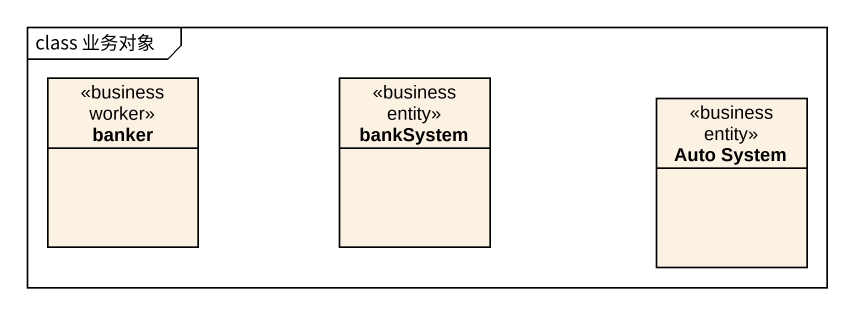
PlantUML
@startuml
mainframe class 业务对象
hide circle
hide empty members
class banker <<business worker>>
class bankSystem <<business entity>>
class "Auto System" as Auto_System <<business entity>>
@enduml
